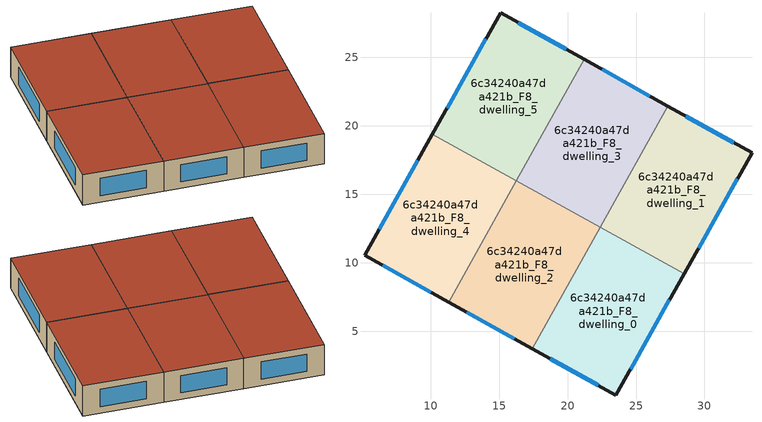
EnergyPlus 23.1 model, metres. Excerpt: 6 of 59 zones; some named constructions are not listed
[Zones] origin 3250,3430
6c34240a47da421b_F8_dwelling_0
 floor to 6c34240a47da421b_F7_dwelling_0 (EU_floor_Construction): 28.51,9.19 23.54,0.32 17.44,3.72 22.39,12.6 z24
 wall outside (EU_wall_Construction): 17.44,3.72 23.54,0.32 28.51,9.19 z24:27
 wall to 6c34240a47da421b_F8_dwelling_1 (EU_wall_Construction): 28.51,9.19 22.39,12.6 z24:27
 wall to 6c34240a47da421b_F8_dwelling_2 (EU_wall_Construction): 22.38,12.59 17.44,3.72 z24:27
 wall to 6c34240a47da421b_F8_dwelling_3 (EU_wall_Construction): 22.39,12.6 22.38,12.59 z24:27
 window (EU_Window_Construction): 24.6,2.22 27.45,7.29 / 18.74,3 22.23,1.05 z24.64:26.36
 roof outside (EU_roof_Construction): 23.54,0.32 28.51,9.19 22.39,12.6 17.44,3.72 z27
6c34240a47da421b_F8_dwelling_1
 floor to 6c34240a47da421b_F7_dwelling_1 (EU_floor_Construction): 33.47,18.02 28.51,9.19 22.39,12.6 27.33,21.45 z24
 wall outside (EU_wall_Construction): 28.51,9.19 33.47,18.02 27.33,21.45 z24:27
 wall to 6c34240a47da421b_F8_dwelling_3 (EU_wall_Construction): 27.33,21.45 22.39,12.6 z24:27
 window (EU_Window_Construction): 32.15,18.76 28.64,20.72 / 29.57,11.08 32.41,16.13 z24.64:26.36
 roof outside (EU_roof_Construction): 28.51,9.19 33.47,18.02 27.33,21.45 22.39,12.6 z27
6c34240a47da421b_F8_dwelling_2
 floor to 6c34240a47da421b_F7_dwelling_2 (EU_floor_Construction): 22.38,12.59 17.44,3.72 11.32,7.14 16.26,16 z24
 wall outside (EU_wall_Construction): 11.32,7.14 17.44,3.72 z24:27
 wall to 6c34240a47da421b_F8_dwelling_3 (EU_wall_Construction): 22.38,12.59 16.26,16 z24:27
 wall to 6c34240a47da421b_F8_dwelling_4 (EU_wall_Construction): 16.25,15.99 11.32,7.14 z24:27
 wall to 6c34240a47da421b_F8_dwelling_5 (EU_wall_Construction): 16.26,16 16.25,15.99 z24:27
 window (EU_Window_Construction): 12.63,6.41 16.12,4.45 z24.64:26.36
 roof outside (EU_roof_Construction): 17.44,3.72 22.38,12.59 16.26,16 11.32,7.14 z27
6c34240a47da421b_F8_dwelling_3
 floor to 6c34240a47da421b_F7_dwelling_3 (EU_floor_Construction): 27.33,21.45 22.38,12.59 16.26,16 21.21,24.87 z24
 wall outside (EU_wall_Construction): 27.33,21.45 21.21,24.87 z24:27
 wall to 6c34240a47da421b_F8_dwelling_5 (EU_wall_Construction): 21.21,24.87 16.26,16 z24:27
 window (EU_Window_Construction): 26.02,22.18 22.52,24.13 z24.64:26.36
 roof outside (EU_roof_Construction): 22.38,12.59 27.33,21.45 21.21,24.87 16.26,16 z27
6c34240a47da421b_F8_dwelling_4
 floor to 6c34240a47da421b_F7_dwelling_4 (EU_floor_Construction): 16.25,15.99 11.32,7.14 5.17,10.56 10.14,19.4 z24
 wall outside (EU_wall_Construction): 10.14,19.4 5.17,10.56 11.32,7.14 z24:27
 wall to 6c34240a47da421b_F8_dwelling_5 (EU_wall_Construction): 16.25,15.99 10.14,19.4 z24:27
 window (EU_Window_Construction): 6.49,9.83 10,7.87 / 9.07,17.51 6.24,12.45 z24.64:26.36
 roof outside (EU_roof_Construction): 11.32,7.14 16.25,15.99 10.14,19.4 5.17,10.56 z27
6c34240a47da421b_F8_dwelling_5
 floor to 6c34240a47da421b_F7_dwelling_5 (EU_floor_Construction): 21.21,24.87 16.25,15.99 10.14,19.4 15.11,28.27 z24
 wall outside (EU_wall_Construction): 21.21,24.87 15.11,28.27 10.14,19.4 z24:27
 window (EU_Window_Construction): 14.04,26.37 11.2,21.3 / 19.9,25.59 16.42,27.54 z24.64:26.36
 roof outside (EU_roof_Construction): 16.25,15.99 21.21,24.87 15.11,28.27 10.14,19.4 z27
[SCHEDULE:FILE] Column Number=1; Rows to Skip at Top=0; Number of Hours of Data=8760; Column Separator=Comma; Interpolate to Timestep=No; Minutes per Item=60; Adjust Schedule for Daylight Savings=Yes
Name | File
EU_Step8_GainSchedule_6c34240a47da421b_F3_dwelling_6_f000 | ../../schedules/6c34240a47da421b/6c34240a47da421b_F3_dwelling_6_f000_gain.csv
EU_Step8_GainSchedule_6c34240a47da421b_F4_dwelling_0_f000 | ../../schedules/6c34240a47da421b/6c34240a47da421b_F4_dwelling_0_f000_gain.csv
EU_Step8_GainSchedule_6c34240a47da421b_F4_dwelling_1_f000 | ../../schedules/6c34240a47da421b/6c34240a47da421b_F4_dwelling_1_f000_gain.csv
EU_Step8_GainSchedule_6c34240a47da421b_F4_dwelling_2_f000 | ../../schedules/6c34240a47da421b/6c34240a47da421b_F4_dwelling_2_f000_gain.csv
EU_Step8_GainSchedule_6c34240a47da421b_F4_dwelling_3_f000 | ../../schedules/6c34240a47da421b/6c34240a47da421b_F4_dwelling_3_f000_gain.csv
EU_Step8_GainSchedule_6c34240a47da421b_F4_dwelling_4_f000 | ../../schedules/6c34240a47da421b/6c34240a47da421b_F4_dwelling_4_f000_gain.csv
EU_Step8_GainSchedule_6c34240a47da421b_F4_dwelling_5_f000 | ../../schedules/6c34240a47da421b/6c34240a47da421b_F4_dwelling_5_f000_gain.csv
EU_Step8_GainSchedule_6c34240a47da421b_F4_dwelling_6_f000 | ../../schedules/6c34240a47da421b/6c34240a47da421b_F4_dwelling_6_f000_gain.csv
